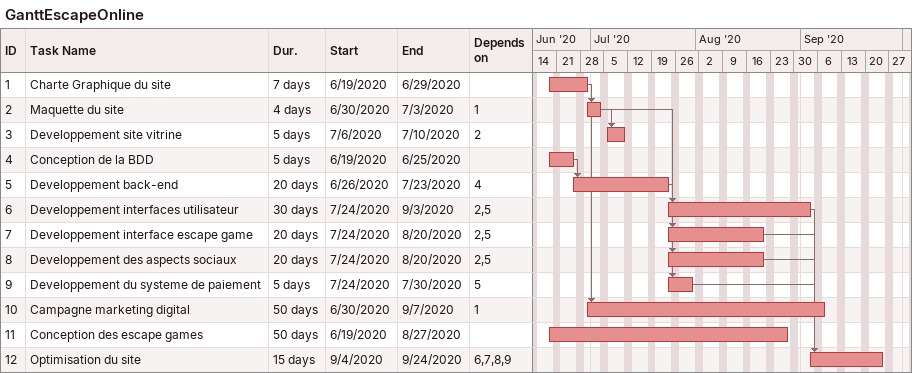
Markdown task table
GanttEscapeOnline

| ID | Task | Duration | Start | Finish | Predecessors |
|---|---|---|---|---|---|
| 1 | Charte Graphique du site | 7d | 2020-06-19 | 2020-06-29 |  |
| 2 | Maquette du site | 4d | 2020-06-30 | 2020-07-03 | 1 |
| 3 | Developpement site vitrine | 5d | 2020-07-06 | 2020-07-10 | 2 |
| 4 | Conception de la BDD | 5d | 2020-06-19 | 2020-06-25 |  |
| 5 | Developpement back-end | 20d | 2020-06-26 | 2020-07-23 | 4 |
| 6 | Developpement interfaces utilisateur | 30d | 2020-07-24 | 2020-09-03 | 2, 5 |
| 7 | Developpement interface escape game | 20d | 2020-07-24 | 2020-08-20 | 2, 5 |
| 8 | Developpement des aspects sociaux | 20d | 2020-07-24 | 2020-08-20 | 2, 5 |
| 9 | Developpement du systeme de paiement | 5d | 2020-07-24 | 2020-07-30 | 5 |
| 10 | Campagne marketing digital | 50d | 2020-06-30 | 2020-09-07 | 1 |
| 11 | Conception des escape games | 50d | 2020-06-19 | 2020-08-27 |  |
| 12 | Optimisation du site | 15d | 2020-09-04 | 2020-09-24 | 6, 7, 8, 9 |
